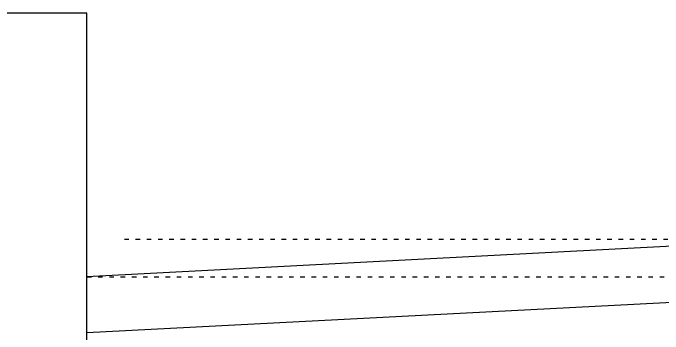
# Model space of a CAD drawing. Header units: millimetres. Extents: x 15382 to 37298, y 7351 to 31127.
# Drawn here: x 23820 to 25556, y 26670 to 27527 of the extents above; entities that cross this region are included whole.
import ezdxf

# ---------------------------------------------------------------- set-up
doc = ezdxf.new("R2010")
doc.units = ezdxf.units.MM
doc.linetypes.add('ACAD_ISO03W100', pattern=[30, 12, -18])
doc.layers.add('中心線-2', color=1, linetype='ACAD_ISO03W100')
doc.layers.add('標的物', color=1, linetype='Continuous')

msp = doc.modelspace()

# ---------------------------------------------------------------- linework, layer by layer
at = {"layer": '中心線-2'}
for p, q in [((24116.986, 26922.52), (25704.114, 26922.52)), ((24016.986, 26822.52), (25804.114, 26822.52))]:
    msp.add_line(p, q, dxfattribs=at)
at = {"layer": '標的物'}
for p, q in [((24016.986, 27526.565), (22796.986, 27526.565)), ((24016.986, 26476.565), (24016.986, 27526.565)), ((31276.986, 27200.565), (24016.986, 26822.52)), ((31284.786, 27050.768), (24016.986, 26672.316))]:
    msp.add_line(p, q, dxfattribs=at)

doc.saveas('drawing.dxf')
